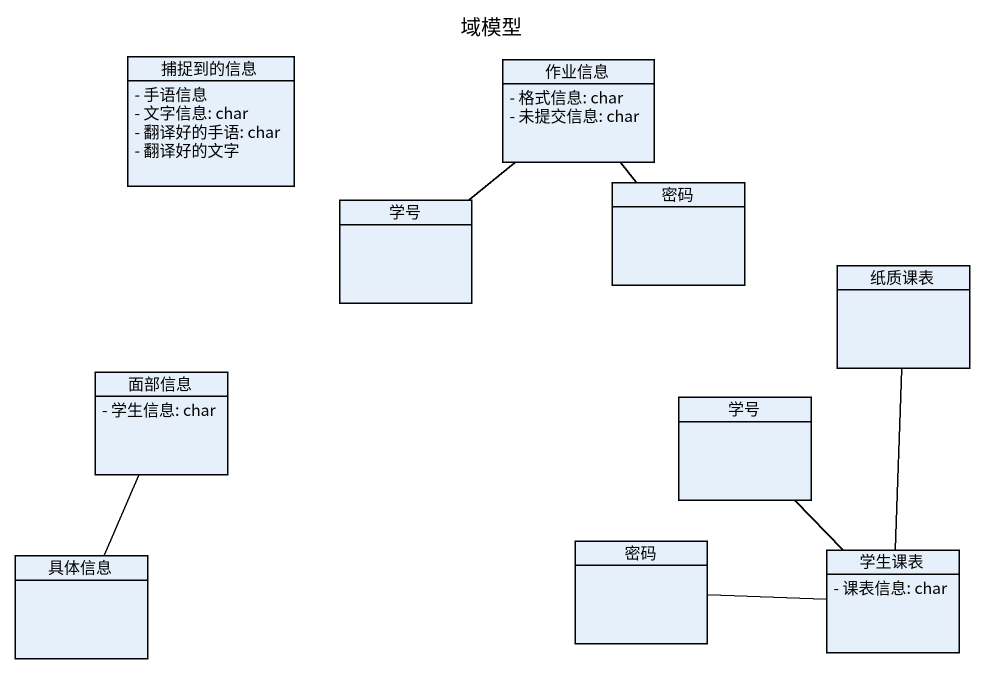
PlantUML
@startuml
title 域模型
hide circle
hide empty members
skinparam classAttributeIconSize 0
class 捕捉到的信息 {
  - 手语信息
  - 文字信息: char
  - 翻译好的手语: char
  - 翻译好的文字
}
class 作业信息 {
  - 格式信息: char
  - 未提交信息: char
}
class 学号
class 密码
class 纸质课表
class 面部信息 {
  - 学生信息: char
}
class "学号" as 学号_2
class 具体信息
class "密码" as 密码_2
class 学生课表 {
  - 课表信息: char
}
学号 -up- 作业信息
密码 -up- 作业信息
纸质课表 -- 学生课表
面部信息 -- 具体信息
学号_2 -- 学生课表
密码_2 -right- 学生课表
@enduml
